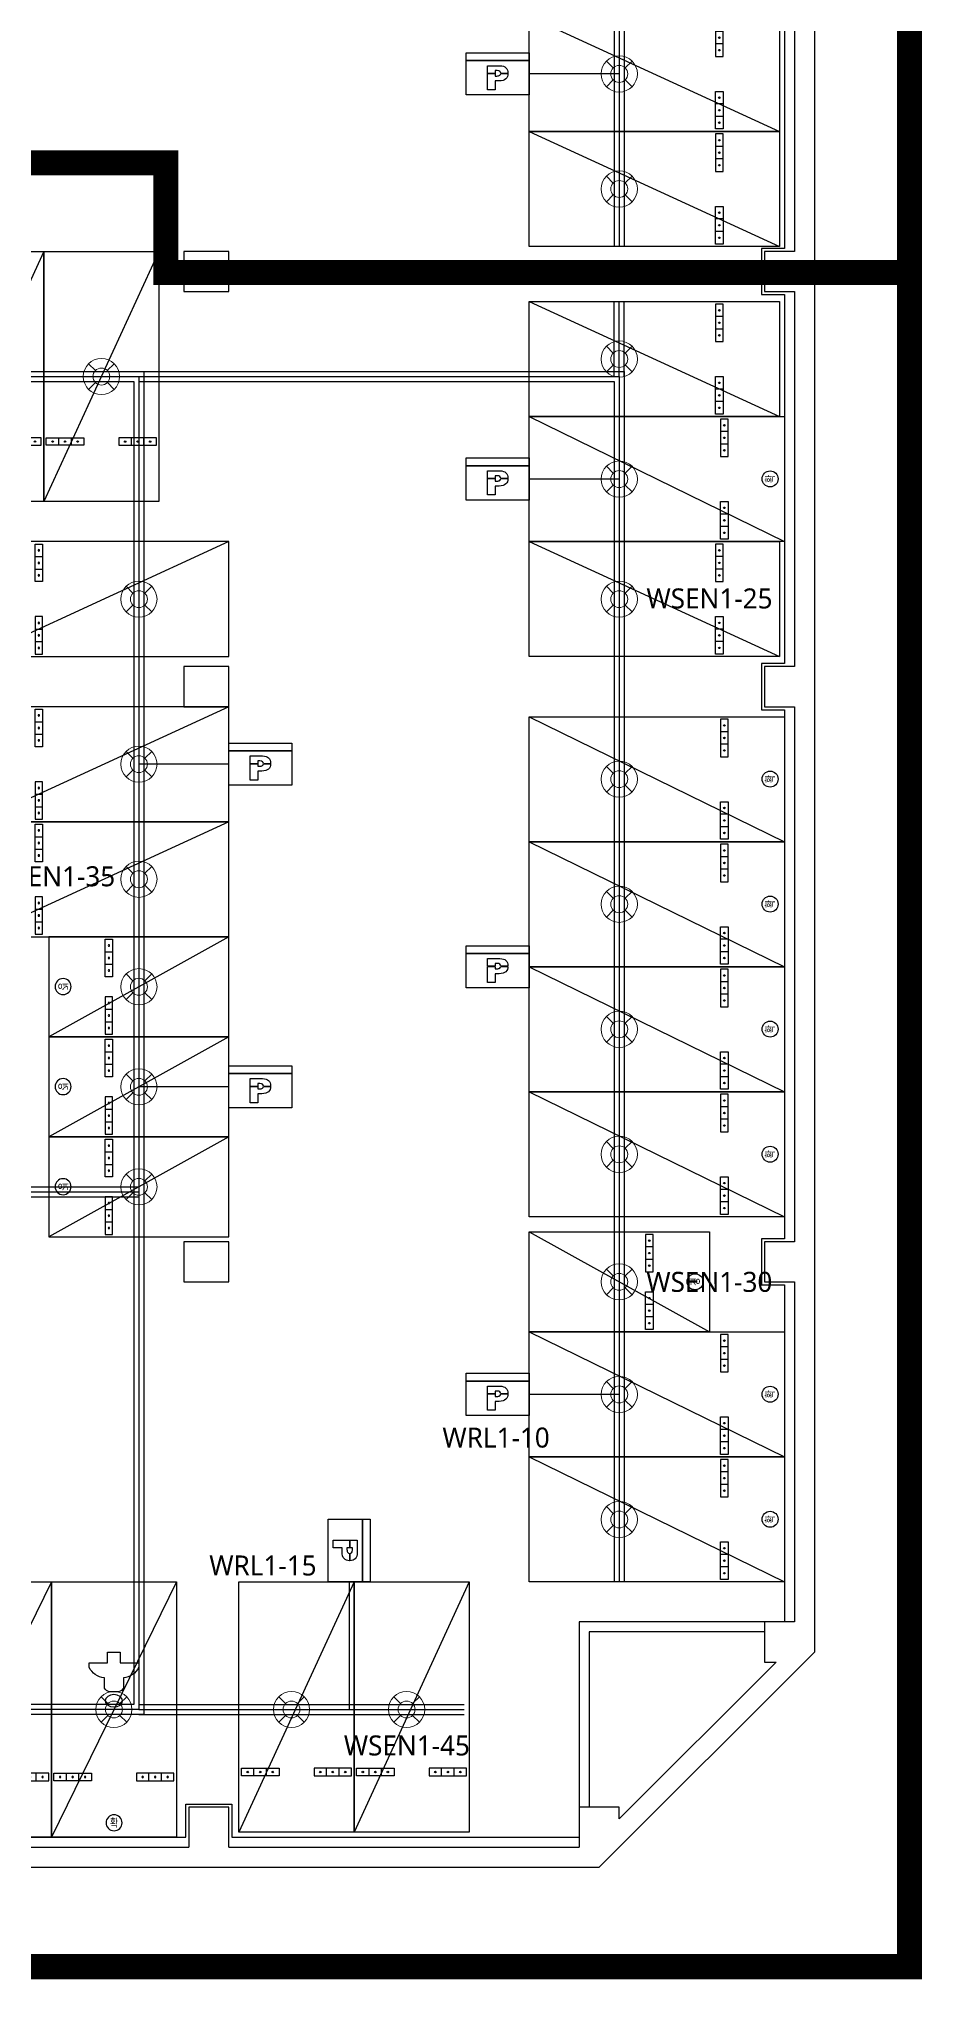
# Model space of a CAD drawing. Header units: millimetres. Extents: x -105683 to 94728, y -31127 to 151123.
# Drawn here: x 77075 to 94728, y -26346 to 12448 of the extents above; entities that cross this region are included whole.
import ezdxf
from ezdxf.enums import TextEntityAlignment as Align

# ---------------------------------------------------------------- set-up
doc = ezdxf.new("R2010")
doc.units = ezdxf.units.MM
doc.linetypes.add('AUDIT_D_080121100638-0', pattern=[0])
doc.linetypes.add('HIDDEN', pattern=[9.525, 6.35, -3.175])
for name, color, linetype in [('e-plan', 9, 'Continuous'), ('E-TEXT', 6, 'Continuous'), ('구역', 5, 'Continuous'), ('레이스웨이', 3, 'Continuous'), ('만공차등', 6, 'Continuous'), ('유도배선', 6, 'Continuous')]:
    doc.layers.add(name, color=color, linetype=linetype)
doc.layers.add('초음파센서', color=1, linetype='AUDIT_D_080121100638-0', lineweight=13)
doc.styles.add('xr_plan$0$신화문자', font='malgun_0.ttf', dxfattribs={"width": 0.9})
doc.styles.add('Xref-지하1층$0$USUN', font='malgun_0.ttf')

# ---------------------------------------------------------------- blocks, each defined once
blk = doc.blocks.new('xr_plan$0$직각주차')
at = {"layer": 'e-plan'}
for p, q in [((2300, 5000), (0, 0)), ((0, 0), (0, 5000)), ((0, 5000), (2300, 5000)), ((2300, 5000), (2300, 0)), ((300, 1125), (300, 1275)), ((550, 1125), (550, 1275)), ((1750, 1125), (1750, 1275)), ((2000, 1125), (2000, 1275)), ((2300, 0), (0, 0))]:
    blk.add_line(p, q, dxfattribs=at)
for points in [[(800, 1275), (800, 1125), (50, 1125), (50, 1275)], [(2250, 1125), (2250, 1275), (1500, 1275), (1500, 1125)]]:
    blk.add_lwpolyline(points, close=True, dxfattribs=at)
for centre in [(175, 1200), (425, 1200), (675, 1200), (1625, 1200), (1875, 1200), (2125, 1200)]:
    blk.add_circle(centre, 15, dxfattribs=at)
blk = doc.blocks.new('xr_plan$0$경형직각주차')
at = {"layer": 'e-plan', "linetype": 'Continuous'}
blk.add_line((2000, 3600), (0, 0), dxfattribs=at)
at = {"layer": 'e-plan'}
for p, q in [((0, 0), (0, 3600)), ((0, 3600), (2000, 3600)), ((2000, 3600), (2000, 0)), ((300, 1125), (300, 1275)), ((550, 1125), (550, 1275)), ((1450, 1125), (1450, 1275)), ((1700, 1125), (1700, 1275)), ((2000, 0), (0, 0))]:
    blk.add_line(p, q, dxfattribs=at)
for points in [[(800, 1275), (800, 1125), (50, 1125), (50, 1275)], [(1950, 1125), (1950, 1275), (1200, 1275), (1200, 1125)]]:
    blk.add_lwpolyline(points, close=True, dxfattribs=at)
for centre, radius in [((175, 1200), 15), ((425, 1200), 15), ((675, 1200), 15), ((1325, 1200), 15), ((1575, 1200), 15), ((1825, 1200), 15), ((1003, 285), 160)]:
    blk.add_circle(centre, radius, dxfattribs=at)
at = {"layer": 'e-plan', "style": 'xr_plan$0$신화문자', "width": 0.8}
blk.add_text('경', height=160, dxfattribs=at).set_placement((1003, 285), align=Align.MIDDLE_CENTER)
blk = doc.blocks.new('xr_plan$0$확장형주차')
at = {"layer": 'e-plan', "linetype": 'Continuous'}
blk.add_line((2500, 5100), (0, 0), dxfattribs=at)
at = {"layer": 'e-plan'}
for p, q in [((0, 0), (0, 5100)), ((0, 5100), (2500, 5100)), ((2500, 5100), (2500, 0)), ((300, 1125), (300, 1275)), ((550, 1125), (550, 1275)), ((1950, 1125), (1950, 1275)), ((2200, 1125), (2200, 1275)), ((2500, 0), (0, 0))]:
    blk.add_line(p, q, dxfattribs=at)
for points in [[(800, 1275), (800, 1125), (50, 1125), (50, 1275)], [(2450, 1125), (2450, 1275), (1700, 1275), (1700, 1125)]]:
    blk.add_lwpolyline(points, close=True, dxfattribs=at)
for centre, radius in [((175, 1200), 15), ((425, 1200), 15), ((675, 1200), 15), ((1825, 1200), 15), ((2075, 1200), 15), ((2325, 1200), 15), ((1253, 285), 160)]:
    blk.add_circle(centre, radius, dxfattribs=at)
at = {"layer": 'e-plan', "style": 'xr_plan$0$신화문자', "width": 0.8}
blk.add_text('확', height=160, dxfattribs=at).set_placement((1253, 285), align=Align.MIDDLE_CENTER)
blk = doc.blocks.new('xr_plan$0$여성주차-2')
at = {"layer": 'e-plan', "linetype": 'Continuous'}
blk.add_line((2500, 0), (0, 5100), dxfattribs=at)
at = {"layer": 'e-plan'}
for p, q in [((0, 5100), (0, 0)), ((2500, 5100), (0, 5100)), ((2500, 0), (2500, 5100)), ((300, 3975), (300, 3825)), ((550, 3975), (550, 3825)), ((1950, 3975), (1950, 3825)), ((2200, 3975), (2200, 3825)), ((1060, 2120), (1060, 1916)), ((1342, 2194), (1158, 2194)), ((1440, 1916), (1440, 2120)), ((754, 1703), (754, 1619)), ((754, 1619), (1125, 1619)), ((1125, 1619), (1125, 1400)), ((1375, 1400), (1375, 1619)), ((1375, 1619), (1746, 1619)), ((1746, 1619), (1746, 1703)), ((1125, 1400), (1375, 1400)), ((0, 0), (2500, 0))]:
    blk.add_line(p, q, dxfattribs=at)
for points in [[(800, 3825), (800, 3975), (50, 3975), (50, 3825)], [(2450, 3975), (2450, 3825), (1700, 3825), (1700, 3975)]]:
    blk.add_lwpolyline(points, close=True, dxfattribs=at)
for centre, radius in [((1253, 4815), 160), ((175, 3900), 15), ((425, 3900), 15), ((675, 3900), 15), ((1825, 3900), 15), ((2075, 3900), 15), ((2325, 3900), 15)]:
    blk.add_circle(centre, radius, dxfattribs=at)
for centre, radius, start, end in [((1194, 2046), 153, 103.8552, 151.2189), ((1306, 2046), 153, 28.7811, 76.1448), ((1091, 1546), 372, 94.7213, 154.9439), ((1409, 1546), 372, 25.0561, 85.2787)]:
    blk.add_arc(centre, radius, start, end, dxfattribs=at)
blk.add_ellipse((1250, 2374), major_axis=(-173, 0), ratio=0.705472, start_param=1.570796326788607, end_param=7.853981633968193, dxfattribs=at)
at = {"layer": 'e-plan', "style": 'xr_plan$0$신화문자', "text_generation_flag": 4, "width": 0.8}
blk.add_text('확', height=160, dxfattribs=at).set_placement((1253, 4815), align=Align.MIDDLE_CENTER)
blk = doc.blocks.new('Xref-지하1층')
at = {"layer": 'e-plan'}
for p, q in [((96100, 81000), (96100, -7900)), ((95700, 27300), (95700, 20100)), ((95700, 19300), (95700, 11800)), ((95700, 11000), (95700, 300)), ((95700, -500), (95700, -7300)), ((73100, -11800), (83600, -11800)), ((84400, -11800), (91400, -11800)), ((-10205, -12200), (91800, -12200))]:
    blk.add_line(p, q, dxfattribs=at)
at = {"layer": 'e-plan', "linetype": 'Continuous'}
for p, q in [((95500, 27240), (95500, 20160)), ((95500, 20160), (95040, 20160)), ((95040, 20160), (95040, 19240)), ((95040, 19240), (95500, 19240)), ((95500, 19240), (95500, 11860)), ((95500, 11860), (95040, 11860)), ((95040, 11860), (95040, 10940)), ((95040, 10940), (95500, 10940)), ((95500, 10940), (95500, 360)), ((95500, 360), (95040, 360)), ((95040, 360), (95040, -560)), ((95040, -560), (95500, -560)), ((95500, -560), (95500, -7300)), ((95100, -7300), (91400, -7300)), ((91400, -7300), (91400, -11000)), ((91600, -7500), (91600, -11000)), ((95100, -7500), (91600, -7500)), ((91800, -12200), (96100, -7900)), ((83540, -11600), (83540, -10940)), ((83540, -10940), (84460, -10940)), ((84460, -10940), (84460, -11600)), ((73160, -11600), (83540, -11600)), ((84460, -11600), (91400, -11600))]:
    blk.add_line(p, q, dxfattribs=at)
at = {"layer": 'e-plan'}
for points in [[(83500, 19300), (84400, 19300), (84400, 20100), (83500, 20100)], [(83500, 11000), (84400, 11000), (84400, 11800), (83500, 11800)], [(83500, -500), (84400, -500), (84400, 300), (83500, 300)]]:
    blk.add_lwpolyline(points, close=True, dxfattribs=at)
for points in [[(95700, 20100), (95100, 20100), (95100, 19300), (95700, 19300)], [(95700, 11800), (95100, 11800), (95100, 11000), (95700, 11000)], [(95700, 300), (95100, 300), (95100, -500), (95700, -500)], [(95700, -7300), (95100, -7300), (95100, -8100), (95334, -8100), (92200, -11234), (92200, -11000), (91400, -11000), (91400, -11800)], [(84400, -11800), (84400, -11000), (83600, -11000), (83600, -11800)]]:
    blk.add_lwpolyline(points, dxfattribs=at)
at = {"layer": 'e-plan', "linetype": 'Continuous'}
for name, p, rotation in [('xr_plan$0$직각주차', (95400, 22500), 90.00000000000001), ('xr_plan$0$직각주차', (95400, 20200), 90.00000000000001), ('xr_plan$0$직각주차', (95400, 16800), 90.00000000000001), ('xr_plan$0$확장형주차', (95500, 14300), 90.00000000000001), ('xr_plan$0$직각주차', (95400, 12000), 90.00000000000001), ('xr_plan$0$확장형주차', (95500, 8300), 90.00000000000001), ('xr_plan$0$확장형주차', (95500, 5800), 90.00000000000001), ('xr_plan$0$확장형주차', (95500, 3300), 90.00000000000001), ('xr_plan$0$확장형주차', (95500, 800), 90.00000000000001), ('xr_plan$0$경형직각주차', (94000, -1500), 90), ('xr_plan$0$확장형주차', (95500, -4000), 90.00000000000001), ('xr_plan$0$확장형주차', (95500, -6500), 90.00000000000001)]:
    blk.add_blockref(name, p, dxfattribs=dict(at, rotation=rotation))
for p in [(78400, 15100), (80700, 15100), (84600, -11500), (86900, -11500)]:
    blk.add_blockref('xr_plan$0$직각주차', p, dxfattribs=at)
at = {"layer": 'e-plan', "linetype": 'Continuous', "xscale": -1}
for name, p, rotation in [('xr_plan$0$직각주차', (79400, 12000), 270), ('xr_plan$0$직각주차', (79400, 8700), 270), ('xr_plan$0$직각주차', (79400, 6400), 270), ('xr_plan$0$경형직각주차', (80800, 4400), 270), ('xr_plan$0$경형직각주차', (80800, 2400), 270), ('xr_plan$0$경형직각주차', (80800, 400), 270), ('xr_plan$0$여성주차-2', (78350, -6500), 180), ('xr_plan$0$여성주차-2', (80850, -6500), 180)]:
    blk.add_blockref(name, p, dxfattribs=dict(at, rotation=rotation))
blk = doc.blocks.new('센서')
at = {"layer": '초음파센서'}
for p, q in [((-256, 256), (-120, 119)), ((119, 120), (256, 256)), ((-256, -256), (-119, -120)), ((120, -119), (256, -256))]:
    blk.add_line(p, q, dxfattribs=at)
for major_axis, start_param, end_param in [((0, 362), 2.801804347482335, 9.08498965466192), ((0, 169), 2.862310370331366, 9.145495677510953)]:
    blk.add_ellipse((0, 0), major_axis=major_axis, ratio=1, start_param=start_param, end_param=end_param, dxfattribs=at)
blk = doc.blocks.new('만공차등')
at = {"layer": '만공차등', "color": 2}
for p, q in [((256, 773), (1281, 773)), ((256, 86), (256, 773)), ((1281, 647), (256, 647)), ((256, 647), (1281, 647)), ((1281, 773), (1281, 86)), ((602, 442), (724, 442)), ((602, 436), (724, 436)), ((817, 442), (935, 442)), ((817, 436), (935, 436)), ((1281, 86), (256, 86))]:
    blk.add_line(p, q, dxfattribs=at)
for points in [[(602, 563), (602, 563), (804, 563), (804, 563)], [(602, 442), (602, 509), (602, 563), (602, 563)], [(602, 170), (602, 170), (602, 322), (602, 436)], [(758, 483), (758, 483), (724, 483), (724, 483)], [(724, 483), (724, 483), (724, 463), (724, 442)], [(724, 436), (724, 415), (724, 395), (724, 395)], [(724, 395), (724, 395), (754, 395), (754, 395)], [(754, 395), (777, 395), (793, 399), (803, 407)], [(805, 470), (797, 479), (781, 483), (758, 483)], [(900, 349), (876, 327), (839, 316), (790, 316)], [(803, 407), (812, 415), (817, 425), (817, 436)], [(804, 563), (848, 563), (881, 552), (902, 531)], [(817, 442), (816, 453), (812, 462), (805, 470)], [(935, 436), (934, 400), (922, 370), (900, 349)], [(724, 170), (724, 170), (602, 170), (602, 170)], [(790, 316), (790, 316), (724, 316), (724, 316)], [(724, 316), (724, 316), (724, 170), (724, 170)]]:
    blk.add_open_spline(points, degree=3, dxfattribs=at)
blk.add_open_spline([(902, 531), (924, 510), (935, 481), (935, 442), (935, 442), (935, 442), (935, 442)], degree=3, knots=[0.4989771, 0.4989771, 0.4989771, 0.4989771, 0.9979543, 0.9979543, 0.9979543, 1, 1, 1, 1], dxfattribs=at)

msp = doc.modelspace()

# ---------------------------------------------------------------- linework, layer by layer
at = {"layer": '구역', "color": 7, "linetype": 'HIDDEN', "ltscale": 2, "const_width": 500}
msp.add_lwpolyline([(54687, 54655), (54687, 45912), (31006, 45912), (31006, -14964), (25870, -14964), (25870, -26096), (94478, -26096), (94478, 54655)], close=True, dxfattribs=at)
msp.add_lwpolyline([(94478, 7774), (79615, 7774), (79615, 9969), (31006, 9969)], dxfattribs=at)
at = {"layer": '레이스웨이'}
for points in [[(88575, 16895), (88575, 8295)], [(88775, 16895), (88775, 8295)], [(68875, 16445), (68875, 5595), (78975, 5595), (78975, -20855), (26475, -20855)], [(69075, 16445), (69075, 5795), (79175, 5795), (79175, -21055), (26475, -21055)], [(88575, 5695), (88575, 7195)], [(88775, 5695), (88775, 7195)], [(79075, 5795), (88775, 5795), (88775, -18405)], [(79075, 5595), (88575, 5595), (88575, -18405)], [(62775, -10505), (79075, -10505)], [(62775, -10705), (79075, -10705)], [(79075, -20855), (85575, -20855)], [(79075, -21055), (85575, -21055)]]:
    msp.add_lwpolyline(points, dxfattribs=at)
at = {"layer": '만공차등', "color": 4, "linetype": 'Continuous', "ltscale": 2}
for points in [[(88675, 11745), (86875, 11745)], [(88675, 3645), (86875, 3645)], [(80875, -2055), (79075, -2055)], [(88675, -6105), (86875, -6105)], [(80875, -8505), (79075, -8505)], [(88675, -14655), (86875, -14655)], [(83275, -18405), (83275, -20955)]]:
    msp.add_lwpolyline(points, dxfattribs=at)
at = {"layer": '유도배선'}
for points in [[(88675, 16895), (88675, 8295)], [(68975, 16445), (68975, 5695), (79075, 5695), (79075, -20955), (26475, -20955)], [(88675, 5695), (88675, 7195)], [(79075, 5695), (88675, 5695), (88675, -18405)], [(62775, -10605), (79075, -10605)], [(79075, -20955), (85575, -20955)]]:
    msp.add_lwpolyline(points, dxfattribs=at)

# ---------------------------------------------------------------- block references
at = {"layer": 'e-plan'}
msp.add_blockref('Xref-지하1층', (-3525, -11905), dxfattribs=at)
at = {"layer": '만공차등', "xscale": 1.226069819647817, "yscale": 1.226069819647817, "zscale": 1.226069819647817}
for p in [(85304, 11219), (85304, 3119), (80561, -2581), (85304, -6631), (80561, -9031), (85304, -15181)]:
    msp.add_blockref('만공차등', p, dxfattribs=at)
at = {"layer": '만공차등', "xscale": 1.226069819647817, "yscale": 1.226069819647817, "zscale": 1.226069819647817, "rotation": 270}
msp.add_blockref('만공차등', (82749, -16834), dxfattribs=at)
at = {"layer": '초음파센서'}
for p in [(88675, 11745), (88675, 9445), (88675, 6045), (78325, 5695), (88675, 3645), (79075, 1245), (88675, 1245), (79075, -2055), (88675, -2355), (79075, -4355), (88675, -4855), (79075, -6505), (88675, -7355), (79075, -8505), (88675, -9855), (79075, -10505), (88675, -12405), (88675, -14655), (88675, -17155), (78575, -20955), (82125, -20955), (84425, -20955)]:
    msp.add_blockref('센서', p, dxfattribs=at)

# ---------------------------------------------------------------- texts
at = {"layer": 'E-TEXT', "style": 'Xref-지하1층$0$USUN'}
for s, p in [('WSEN1-25', (90478, 1259)), ('WSEN1-35', (77342, -4296)), ('WSEN1-30', (90475, -12405)), ('WRL1-10', (86213, -15518)), ('WRL1-15', (81554, -18075)), ('WSEN1-45', (84430, -21673))]:
    msp.add_text(s, height=400, dxfattribs=at).set_placement(p, align=Align.MIDDLE_CENTER)

doc.saveas('drawing.dxf')
